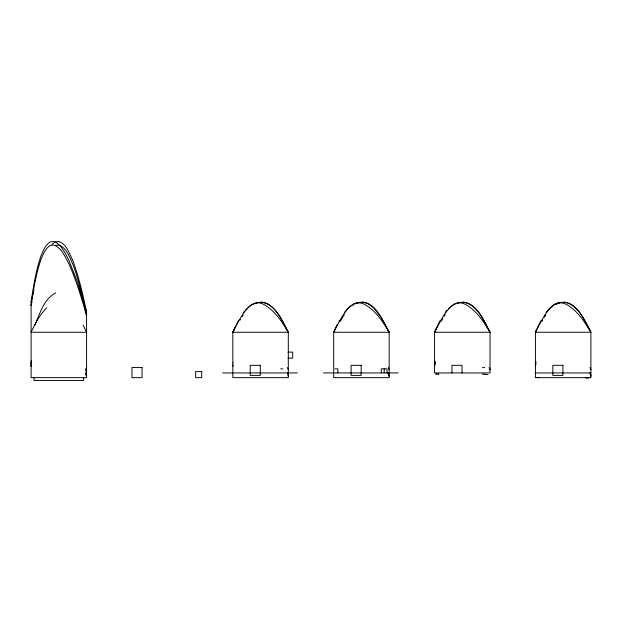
<?xml version="1.0" encoding="UTF-8"?>
<svg xmlns="http://www.w3.org/2000/svg" width="622" height="622" viewBox="0 0 622 622"><rect width="100%" height="100%" fill="white"/><g stroke="black" fill="none" stroke-linecap="round" stroke-linejoin="round"><path stroke-width="0.93" d="M31.403 364.686L31.1 366.047L31.419 363.792M232.955 365.137L232.83 366.047L232.931 365.588M535.876 362.906L535.425 366.047L535.822 364.235M435.073 362.463L434.56 366.047L435.058 363.792M31.1 302.004C33.471 286.275 35.905 270.422 41.184 255.354C43.353 250.363 45.437 244.734 50.405 241.88L53.795 241.484L57.341 243.14L61.042 246.841L64.906 252.594L68.925 260.393L77.431 282.147L86.575 312.088L86.575 377.655L31.1 377.655L31.1 302.004L33.915 290.031M31.1 362.525L31.388 360.682M31.1 366.047L31.388 364.204M232.955 362.789L232.931 363.069M31.419 361.957L31.1 363.357L31.403 362.517M31.963 301.841L31.1 305.526C33.471 289.798 35.905 273.944 41.184 258.876C43.353 253.885 45.437 248.264 50.405 245.402L53.795 245.006C61.842 248.007 65.108 256.964 68.925 263.922C76.382 280.569 81.583 298.101 86.575 315.611C82.881 298.156 79.002 280.654 72.704 263.922C69.415 256.995 66.702 247.953 58.841 245.006L55.374 245.402M535.876 361.413L535.425 363.357L535.822 362.237M435.073 361.133L434.56 363.357L435.058 361.957M34.956 325.018C39.87 313.519 43.835 299.05 55.739 292.845M257.609 302.673C273.905 299.073 282.186 321.628 288.305 332.265L288.305 377.655L232.83 377.655L232.83 332.265L234.199 329.162M373.488 307.719L380.983 317.041L389.17 332.265L389.17 377.655L333.695 377.655L333.695 332.265L334.232 331.021M459.829 302.541C475.916 299.656 483.916 321.652 490.035 332.265L490.035 372.928L434.56 372.928L434.56 332.265L435.649 329.777M560.694 302.541C576.788 299.672 584.773 321.644 590.9 332.265L590.9 377.655L535.425 377.655L535.425 332.265L537.074 328.54M334.504 330.399L335.623 327.926M435.929 329.162L436.209 328.54M234.478 328.54L234.758 327.926M261.559 302.043C275.608 304.617 282.372 320.649 288.305 332.265L232.83 332.265L234.719 328.299M358.474 302.673C374.537 298.607 383.144 321.807 389.17 332.265L333.695 332.265L334.815 329.87M463.289 302.043C477.673 304.842 483.97 320.649 490.035 332.265L434.56 332.265L435.68 329.87M564.216 302.043C578.312 304.757 584.944 320.649 590.9 332.265L535.425 332.265L536.545 329.87M436.488 327.926L437.064 326.698M537.354 327.926L537.641 327.312M232.83 332.265C238.63 322.056 249.173 294.828 265.143 305.208C275.476 311.505 282.186 322.134 288.305 332.265M235.046 327.312L235.334 326.698M335.911 327.312L336.199 326.698M333.695 332.265C339.495 322.056 350.038 294.828 366.008 305.208C376.341 311.505 383.051 322.134 389.17 332.265M434.56 332.265C440.36 322.056 450.903 294.828 466.873 305.208C477.206 311.505 483.916 322.134 490.035 332.265M535.425 332.265C541.226 322.056 551.768 294.828 567.738 305.208C578.071 311.505 584.781 322.134 590.9 332.265M537.929 326.698L538.224 326.091M235.629 326.091L235.917 325.485M336.494 326.091L336.782 325.485M437.359 326.091L437.647 325.485M335.196 329.085L335.585 328.299M436.061 329.085L436.838 327.514M337.077 324.878L337.381 324.28M437.942 324.878L438.246 324.28M538.808 324.878L539.111 324.28M537.315 328.299L537.703 327.514M236.515 324.28L236.819 323.681M235.108 327.514L235.505 326.737M335.973 327.514L336.37 326.737M438.541 323.681L438.844 323.09M539.406 323.681L539.709 323.09M237.114 323.09L237.425 322.499M538.1 326.737L538.496 325.967M439.155 322.499L439.459 321.908M540.02 322.499L540.324 321.908M237.728 321.908L238.039 321.325M337.171 325.197L337.575 324.435M338.904 321.325L339.223 320.742M439.77 321.325L440.088 320.742M540.635 321.325L540.953 320.742M238.358 320.742L238.677 320.167M243.529 312.508L244.29 311.498M344.394 312.508L345.156 311.498M445.259 312.508L446.806 310.518M546.116 312.508C549.529 307.944 553.938 303.349 559.839 302.44M245.076 310.518L251.179 304.842L257.244 302.44M345.941 310.518L348.429 307.797M387.879 373.659L388.509 372.928L388.633 373.527M46.704 307.797C39.761 314.67 35.221 323.518 31.1 332.265L86.575 332.265L83.107 325.174M448.439 308.667L453.866 304.251L458.974 302.44M349.3 306.98L353.98 303.73L358.109 302.44M51.906 244.322L55.374 241.88L58.841 241.484C66.702 244.43 69.415 253.473 72.704 260.393C79.002 277.132 82.881 294.634 86.575 312.088M353.319 305.06L353.77 304.78M555.959 304.508L556.418 304.251M254.756 303.769L255.222 303.552M355.621 303.769L356.087 303.552M456.486 303.769L456.952 303.552M557.351 303.769L557.817 303.552M256.171 303.155L257.127 302.821M357.036 303.155L357.992 302.821M457.901 303.155L458.857 302.821M558.766 303.155L559.722 302.821M288.025 352.122L292.674 352.122L292.674 358.171L288.025 358.171M482.447 367.618L484.725 367.618M280.716 368.854L282.994 368.854M334.978 368.854L337.878 368.854L337.886 372.928M222.66 372.928L297.3 372.928M323.526 372.928L398.166 372.928M535.425 372.928L590.9 372.928M435.843 373.954L436.364 373.954M438.199 373.954L438.743 373.954M435.843 374.133L438.743 374.133M482.128 374.164L485.028 374.164M485.02 374.506L487.928 374.506M536.7 377.437L539.616 377.437M585.885 378.005L588.801 378.005M362.424 302.043L367.649 303.52L373.021 307.291M589.998 367.602L590.9 369.592L590.573 368.621M489.133 367.602L490.035 369.592L489.794 368.862M388.268 367.602L389.092 369.351M287.403 367.602L288.305 369.592M86.256 368.885L86.575 369.592L86.108 368.185M85.541 369.056L86.575 372.609L86.17 370.728M85.541 372.578L86.575 376.131L86.108 373.861M590.006 372.928L590.9 376.131L590.573 374.522M388.276 372.928L389.17 376.131L389.045 375.525M287.403 372.905L288.305 376.131M86.256 374.988L86.575 376.131L86.17 374.25M590.239 372.928L590.364 373.527M462.029 372.928L462.029 365.316L451.945 365.316L451.945 372.928M387.071 372.928L387.071 368.854L381.263 368.854L381.255 372.928M384.171 368.854L384.171 372.928M83.651 377.632L83.651 380.516L34.023 380.516L34.023 377.632M240.193 320.058A95.609 64.556 80.4 0 1 240.512 319.49M242.137 316.691A95.609 64.556 80.4 0 1 243.155 315.066M340.444 321.216A95.609 64.556 80.4 0 1 344.363 314.538M441.309 321.216A95.609 64.556 80.4 0 1 442.88 318.355M444.201 316.147A95.609 64.556 80.4 0 1 445.228 314.538M542.174 321.216A95.609 64.556 80.4 0 1 542.788 320.058M544.398 317.236A95.609 64.556 80.4 0 1 545.751 315.066M260.299 365.316L250.215 365.316L250.215 375.408L260.299 375.408L260.299 365.316M361.164 365.316L351.08 365.316L351.08 375.408L361.164 375.408L361.164 365.316M562.894 365.316L552.81 365.316L552.81 375.408L562.894 375.408L562.894 365.316M142.049 367.563L131.965 367.563L131.965 377.655L142.049 377.655L142.049 367.563M201.699 371.598L195.642 371.598L195.642 377.655L201.699 377.655L201.699 371.598"/></g></svg>
